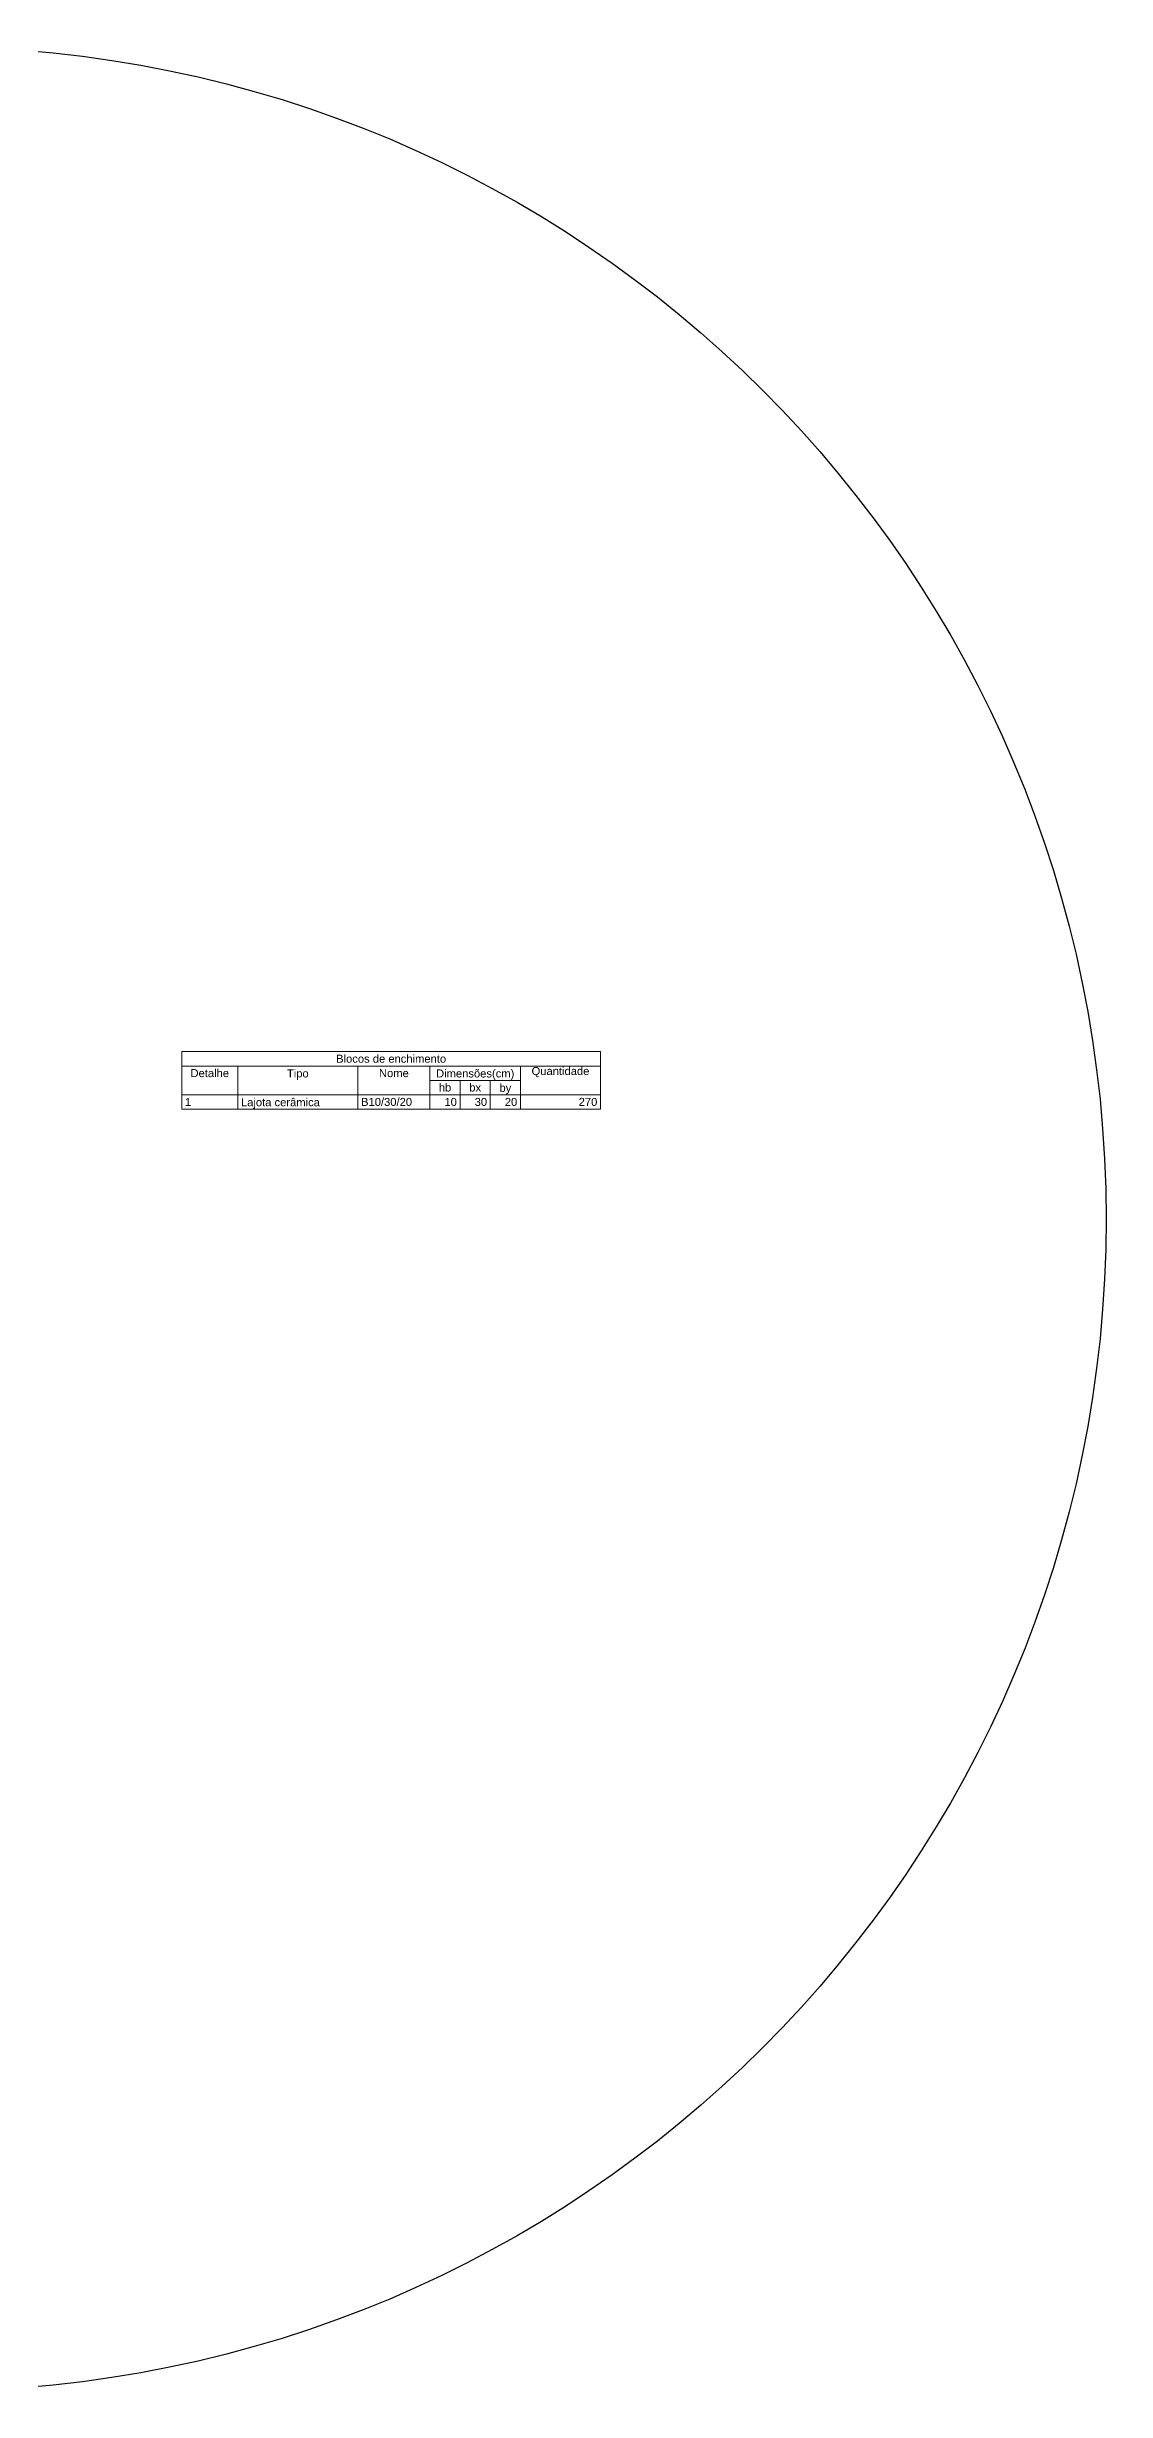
# Model space of a CAD drawing. Extents: x 5006 to 5323, y 875 to 3681.
# Drawn here: x 5233.6 to 5289.6, y 2918.1 to 3042.2 of the extents above; entities that cross this region are included whole.
import ezdxf

# ---------------------------------------------------------------- set-up
doc = ezdxf.new("R2010")
doc.units = 0
doc.header["$LTSCALE"] = 2
doc.layers.add('FO-Textos das vigas', color=7, linetype='Continuous', lineweight=5)
doc.styles.add('ARIAL', font='arial.ttf')

msp = doc.modelspace()

# ---------------------------------------------------------------- linework, layer by layer
msp.add_circle((5227.5792, 2980.1694), 62.0607)
at = {"layer": 'FO-Textos das vigas'}
for points in [[(5240.7286, 2988.2692), (5240.7286, 2989.0317), (5262.8878, 2989.0317), (5262.8878, 2988.2692), (5240.7286, 2988.2692)], [(5240.7286, 2986.7443), (5240.7286, 2988.2692), (5243.6938, 2988.2692), (5243.6938, 2986.7443), (5240.7286, 2986.7443)], [(5243.6938, 2986.7443), (5243.6938, 2988.2692), (5250.0478, 2988.2692), (5250.0478, 2986.7443), (5243.6938, 2986.7443)], [(5250.0478, 2986.7443), (5250.0478, 2988.2692), (5253.8602, 2988.2692), (5253.8602, 2986.7443), (5250.0478, 2986.7443)], [(5253.8602, 2987.5067), (5253.8602, 2988.2692), (5258.6518, 2988.2692), (5258.6518, 2987.5067), (5253.8602, 2987.5067)], [(5258.6518, 2986.7443), (5258.6518, 2988.2692), (5262.8878, 2988.2692), (5262.8878, 2986.7443), (5258.6518, 2986.7443)], [(5240.7286, 2985.9818), (5240.7286, 2986.7443), (5243.6938, 2986.7443), (5243.6938, 2985.9818), (5240.7286, 2985.9818)], [(5243.6938, 2985.9818), (5243.6938, 2986.7443), (5250.0478, 2986.7443), (5250.0478, 2985.9818), (5243.6938, 2985.9818)], [(5250.0478, 2985.9818), (5250.0478, 2986.7443), (5253.8602, 2986.7443), (5253.8602, 2985.9818), (5250.0478, 2985.9818)], [(5253.8602, 2986.7443), (5253.8602, 2987.5067), (5255.4574, 2987.5067), (5255.4574, 2986.7443), (5253.8602, 2986.7443)], [(5253.8602, 2985.9818), (5253.8602, 2986.7443), (5255.4574, 2986.7443), (5255.4574, 2985.9818), (5253.8602, 2985.9818)], [(5255.4574, 2986.7443), (5255.4574, 2987.5067), (5257.0546, 2987.5067), (5257.0546, 2986.7443), (5255.4574, 2986.7443)], [(5255.4574, 2985.9818), (5255.4574, 2986.7443), (5257.0546, 2986.7443), (5257.0546, 2985.9818), (5255.4574, 2985.9818)], [(5257.0546, 2986.7443), (5257.0546, 2987.5067), (5258.6518, 2987.5067), (5258.6518, 2986.7443), (5257.0546, 2986.7443)], [(5257.0546, 2985.9818), (5257.0546, 2986.7443), (5258.6518, 2986.7443), (5258.6518, 2985.9818), (5257.0546, 2985.9818)], [(5258.6518, 2985.9818), (5258.6518, 2986.7443), (5262.8878, 2986.7443), (5262.8878, 2985.9818), (5258.6518, 2985.9818)]]:
    msp.add_lwpolyline(points, close=True, dxfattribs=at)

# ---------------------------------------------------------------- texts
at = {"layer": 'FO-Textos das vigas', "linetype": 'Continuous', "char_height": 0.4236, "line_spacing_factor": 0.798, "style": 'ARIAL'}
for s, insert, width, attachment_point in [('Blocos de enchimento', (5251.8082, 2988.4387), 11.674933, 8), ('Detalhe', (5242.2112, 2987.6762), 4.08979, 8), ('Tipo', (5246.8704, 2987.5365), 2.30822, 8), ('Nome', (5251.954, 2987.6762), 3.165111, 8), ('Dimensões(cm)', (5256.2564, 2987.5365), 8.307041, 8), ('Quantidade', (5260.7698, 2987.6762), 6.135553, 8), ('1', (5240.8981, 2986.1512), 0.659905, 7), ('Lajota cerâmica', (5243.8634, 2986.0115), 8.375986, 7), ('B10/30/20', (5250.2173, 2986.1512), 5.410179, 7), ('hb', (5254.6588, 2986.9137), 1.31981, 8), ('10', (5255.288, 2986.1512), 1.31981, 9), ('bx', (5256.256, 2986.9137), 1.253182, 8), ('30', (5256.8852, 2986.1512), 1.31981, 9), ('by', (5257.8534, 2986.7735), 1.253182, 8), ('20', (5258.4824, 2986.1512), 1.31981, 9), ('270', (5262.7184, 2986.1512), 1.979715, 9)]:
    msp.add_mtext(s, dxfattribs=dict(at, insert=insert, width=width, attachment_point=attachment_point))

doc.saveas('drawing.dxf')
